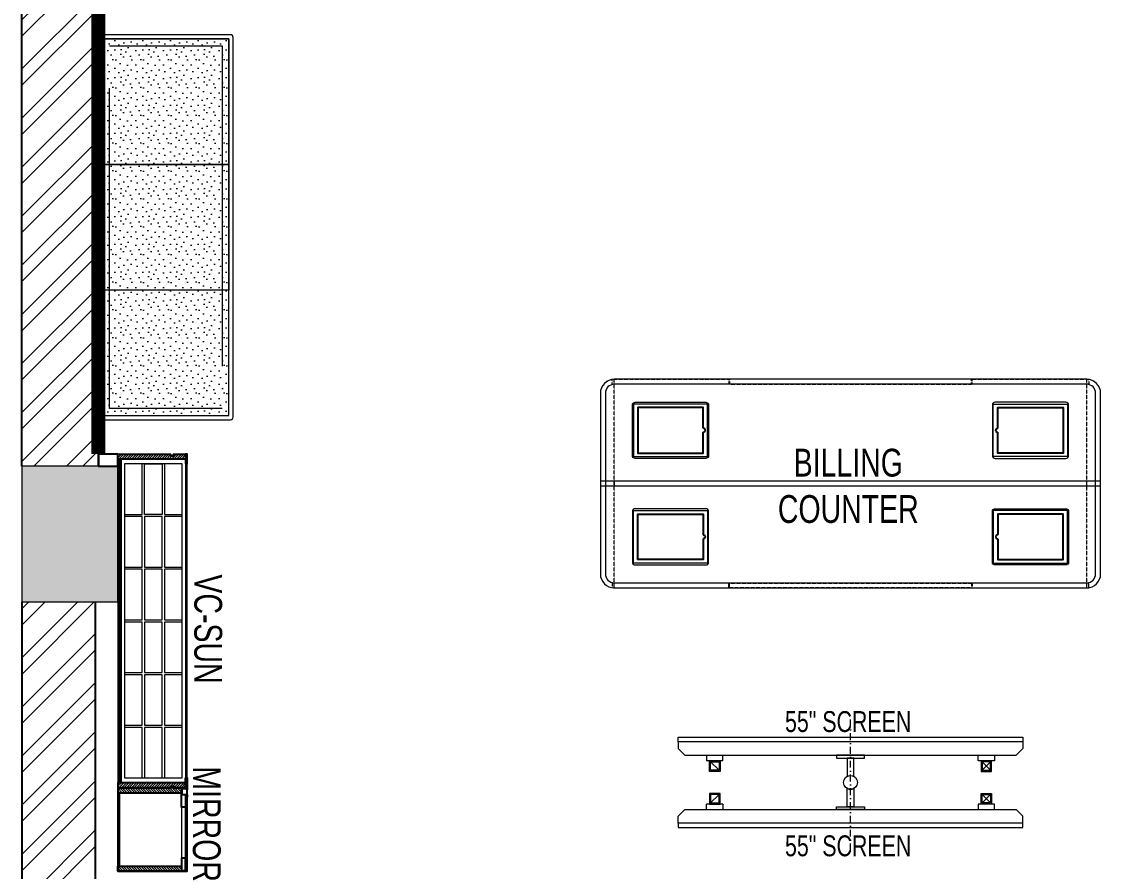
# Model space of a CAD drawing. Header units: feet. Extents: x 3163340 to 3169606, y -5539336 to -5517086.
# Drawn here: x 3163340 to 3167283, y -5528161 to -5525106 of the extents above; entities that cross this region are included whole.
import ezdxf

# ---------------------------------------------------------------- set-up
doc = ezdxf.new("R2010")
doc.units = ezdxf.units.FT
doc.header["$LTSCALE"] = 33
doc.header["$MEASUREMENT"] = 0
for name, pattern in [('ACAD_ISO03W100', [30, 12, -18]), ('DASHDOT2', [0.5, 0.25, -0.125, 0, -0.125]), ('HIDDEN2', [4.7625, 3.175, -1.5875]), ('HIDDENX2', [0.75, 0.5, -0.25])]:
    doc.linetypes.add(name, pattern=pattern)
for name, color, linetype, lineweight in [('A-COL', 243, 'Continuous', 9), ('column hatch', 5, 'Continuous', 0), ('LENS-HATCH', 251, 'Continuous', 5), ('LENS-PARTITION', 21, 'Continuous', 25), ('LENS-TEXT', 31, 'Continuous', 5), ('LENS_DIMENSION', 193, 'Continuous', 0), ('LENS_TEXT', 31, 'Continuous', 5), ('LK-EQPMT', 3, 'Continuous', 18), ('LK-FF&E FLOOR', 1, 'Continuous', 9), ('LK-FF&E WALL', 1, 'Continuous', 9), ('LK-IT', 3, 'Continuous', 18), ('LK-MIRROR', 133, 'Continuous', 13), ('LN-ELEVATION-1', 81, 'Continuous', 25), ('LN-ELEVATION-2', 103, 'Continuous', 20), ('LN-ELEVATION-3', 125, 'Continuous', 18), ('LN-ELEVATION-4', 145, 'Continuous', 13), ('LN-ELEVATION-5', 167, 'Continuous', 5), ('LN-HATCH', 251, 'Continuous', 0), ('PLANO-TXT', 252, 'Continuous', 5)]:
    doc.layers.add(name, color=color, linetype=linetype, lineweight=lineweight)
doc.layers.add('A-WALL', color=1, linetype='Continuous')
doc.styles.add('LK TXT', font='GILC____.TTF', dxfattribs={"height": 100})
pattern_1 = [(45, (7858054.0837, 3504049.203), (-4.4901280605, 4.4901280605), [])]

# ---------------------------------------------------------------- blocks, each defined once
blk = doc.blocks.new('A$Cd4c29eb0')
at = {"layer": 'column hatch'}
h = blk.add_hatch(color=8, dxfattribs=at)
h.dxf.hatch_style = 1
h.paths.add_polyline_path([(6266, 600), (6266, 891), (6036, 891), (6036, 961), (5563, 961), (5563, 871), (5330, 871), (5330, 600)])
h.paths.add_polyline_path([(496, 600), (496, 928), (0, 928), (0, 600)])
h.paths.add_polyline_path([(230, 3489), (310, 3489), (310, 3975), (250, 3975), (0, 3975), (0, 3489)])
h.paths.add_polyline_path([(310, 6132), (310, 6618), (0, 6618), (0, 6132)])
h.paths.add_polyline_path([(345, 12143), (345, 12632), (0, 12632), (0, 12143)])
h.paths.add_polyline_path([(355, 18576), (355, 18965), (0, 18965), (0, 18576)])
h.paths.add_polyline_path([(5965, 18615), (5965, 19098), (5617, 19098), (5617, 18615)])
h.paths.add_polyline_path([(5865.4, 21921), (5854.2, 22250.6), (5467.9, 22028.9), (5467.9, 21664.7)])
h.paths.add_polyline_path([(5983, 12214), (5983, 12705), (5653, 12705), (5653, 12214)])
h.paths.add_polyline_path([(6014, 6150), (6014, 6635), (5674, 6635), (5674, 6150)])
at = {"layer": 'LN-HATCH'}
h = blk.add_hatch(dxfattribs=at)
h.set_pattern_fill('ANSI32', color=256, scale=333, angle=180)
h.set_pattern_definition([(225, (-9279711.25, 5293179.77), (88.2999593, -88.2999593), []), (225, (-9279770.12, 5293179.77), (88.2999593, -88.2999593), [])])
h.paths.add_polyline_path([(275, 12632), (275, 18576), (0, 18576), (0, 12632)])
h.paths.add_polyline_path([(265, 6618), (265, 12143), (0, 12143), (0, 6618)])
h.paths.add_polyline_path([(250, 3975), (250, 6132), (0, 6132), (0, 3975)])
h.paths.add_polyline_path([(230, 928), (230, 3489), (0, 3489), (0, 928)])
h.paths.add_polyline_path([(5467.9, 21764.7), (5467.9, 22028.9), (45, 18965), (355, 18965), (355, 18876)])
at = {"layer": 'A-COL'}
blk.add_lwpolyline([(345, 12143), (345, 12632), (0, 12632), (0, 12143)], close=True, dxfattribs=at)
at = {"layer": 'A-WALL'}
for p, q in [((0, 12632), (0, 18576)), ((275, 12632), (275, 18576)), ((0, 12143), (0, 6618)), ((265, 6618), (265, 12143))]:
    blk.add_line(p, q, dxfattribs=at)
blk = doc.blocks.new('3 seater Bench 1385')
at = {"layer": 'LENS-HATCH', "lineweight": 0}
h = blk.add_hatch(dxfattribs=at)
h.set_pattern_fill('STIP1', color=177, scale=100, angle=270, pattern_type=2)
h.set_pattern_definition([(270, (6617025.25, -170439.11), (100, -2e-13), [0, -100]), (270, (6617009.25, -170451.11), (100, -2e-13), [0, -100]), (270, (6616985.25, -170446.11), (100, -2e-13), [0, -100]), (270, (6616962.25, -170481.11), (100, -2e-13), [0, -100]), (270, (6616998.25, -170478.11), (100, -2e-13), [0, -100]), (270, (6617022.25, -170505.11), (100, -2e-13), [0, -100]), (270, (6617029.25, -170470.11), (100, -2e-13), [0, -100]), (270, (6616988.25, -170512.11), (100, -2e-13), [0, -100]), (270, (6616956.25, -170507.11), (100, -2e-13), [0, -100]), (270, (6616941.25, -170433.11), (100, -2e-13), [0, -100]), (270, (6616961.25, -170451.11), (100, -2e-13), [0, -100]), (270, (6616942.25, -170465.11), (100, -2e-13), [0, -100]), (270, (6617006.25, -170526.11), (100, -2e-13), [0, -100]), (270, (6616981.25, -170494.11), (100, -2e-13), [0, -100]), (270, (6617014.25, -170486.11), (100, -2e-13), [0, -100]), (270, (6617005.25, -170503.11), (100, -2e-13), [0, -100]), (270, (6616978.25, -170467.11), (100, -2e-13), [0, -100]), (270, (6617032.25, -170495.11), (100, -2e-13), [0, -100]), (270, (6616973.25, -170526.11), (100, -2e-13), [0, -100]), (270, (6616943.25, -170523.11), (100, -2e-13), [0, -100])])
h.paths.add_polyline_path([(677.5, 227.5), (225.8, 227.5), (225.8, -227.5), (677.5, -227.5)])
h.paths.add_polyline_path([(-225.8, 227.5), (225.8, 227.5), (225.8, -227.5), (-225.8, -227.5)])
h.paths.add_polyline_path([(-677.5, 227.5), (-225.8, 227.5), (-225.8, -227.5), (-677.5, -227.5)])
at = {"layer": 'LN-ELEVATION-2', "ltscale": 0.5}
for points in [[(-677.5, 227.5), (-225.8, 227.5), (-225.8, -227.5), (-677.5, -227.5)], [(-225.8, 227.5), (225.8, 227.5), (225.8, -227.5), (-225.8, -227.5)], [(677.5, 227.5), (225.8, 227.5), (225.8, -227.5), (677.5, -227.5)]]:
    blk.add_lwpolyline(points, close=True, dxfattribs=at)
at = {"layer": 'LN-ELEVATION-5', "ltscale": 0.5}
blk.add_lwpolyline([(682.5, 242.5), (-682.5, 242.5, 0.414214), (-692.5, 232.5), (-692.5, -232.5, 0.414214), (-682.5, -242.5), (682.5, -242.5, 0.414214), (692.5, -232.5), (692.5, 232.5, 0.414214)], format="xyb", close=True, dxfattribs=at)
blk.add_lwpolyline([(677.5, 227.5), (-677.5, 227.5), (-677.5, -227.5), (677.5, -227.5)], close=True, dxfattribs=at)
at = {"layer": 'LN-ELEVATION-5', "linetype": 'HIDDEN2', "ltscale": 11}
blk.add_lwpolyline([(-652.5, 202.5), (652.5, 202.5), (652.5, -202.5), (-652.5, -202.5)], close=True, dxfattribs=at)
blk = doc.blocks.new('VC HD 1200')
at = {"layer": 'LN-HATCH', "ltscale": 0.5}
h = blk.add_hatch(dxfattribs=at)
h.set_pattern_fill('ANSI31', color=256, scale=2)
h.set_pattern_definition([(45, (3760859.753, 1795248.936), (-4.490128061, 4.490128061), [])])
h.paths.add_polyline_path([(-1200, 250), (-1200, 60), (-1194, 60), (-1194, 50), (-1200, 50), (-1200, 6), (-1182, 6), (-1182, 250)])
h = blk.add_hatch(dxfattribs=at)
h.set_pattern_fill('ANSI31', color=256, scale=2)
h.set_pattern_definition(pattern_1)
h.paths.add_polyline_path([(0, 250), (0, 60), (-6, 60), (-6, 50), (0, 50), (0, 6), (-18, 6), (-18, 250)])
h = blk.add_hatch(dxfattribs=at)
h.set_pattern_fill('ANSI31', color=256, scale=2)
h.set_pattern_definition([(45, (7858047.0837, 3504049.203), (-4.4901280605, 4.4901280605), [])])
h.paths.add_polyline_path([(-1165, 6), (-1165, 0), (-1200, 0), (-1200, 6)])
h = blk.add_hatch(dxfattribs=at)
h.set_pattern_fill('ANSI31', color=256, scale=2)
h.set_pattern_definition(pattern_1)
h.paths.add_polyline_path([(-28, 6), (-28, 0), (0, 0), (0, 6)])
at = {"layer": 'LN-ELEVATION-1', "ltscale": 0.5}
for points in [[(-1200, 250), (-1200, 60), (-1194, 60), (-1194, 50), (-1200, 50), (-1200, 6), (-1182, 6), (-1182, 250)], [(-18, 238), (-1182, 238), (-1182, 244), (-18, 244)], [(0, 250), (0, 60), (-6, 60), (-6, 50), (0, 50), (0, 6), (-18, 6), (-18, 250)], [(-1165, 6), (-1165, 0), (-1200, 0), (-1200, 6)], [(-35, 6), (-35, 0), (0, 0), (0, 6)]]:
    blk.add_lwpolyline(points, close=True, dxfattribs=at)
at = {"layer": 'LN-ELEVATION-3', "ltscale": 0.5}
for p, q in [((-1182, 250), (-18, 250)), ((-1165, 6), (-35, 6)), ((-35, 0), (-1165, 0))]:
    blk.add_line(p, q, dxfattribs=at)
for points in [[(-1165, 226), (-35, 226), (-35, 18), (-1165, 18)], [(-1165, 226), (-983.3, 226), (-983.3, 162), (-1165, 162)], [(-975.3, 226), (-793.7, 226), (-793.7, 162), (-975.3, 162)], [(-785.7, 226), (-604, 226), (-604, 162), (-785.7, 162)], [(-596, 226), (-414.3, 226), (-414.3, 162), (-596, 162)], [(-406.3, 226), (-224.7, 226), (-224.7, 162), (-406.3, 162)], [(-216.7, 226), (-35, 226), (-35, 162), (-216.7, 162)], [(-1165, 90), (-983.3, 90), (-983.3, 154), (-1165, 154)], [(-975.3, 154), (-793.7, 154), (-793.7, 90), (-975.3, 90)], [(-785.7, 154), (-604, 154), (-604, 90), (-785.7, 90)], [(-596, 154), (-414.3, 154), (-414.3, 90), (-596, 90)], [(-406.3, 154), (-224.7, 154), (-224.7, 90), (-406.3, 90)], [(-216.7, 154), (-35, 154), (-35, 90), (-216.7, 90)], [(-1165, 82), (-983.3, 82), (-983.3, 18), (-1165, 18)], [(-975.3, 82), (-793.7, 82), (-793.7, 18), (-975.3, 18)], [(-785.7, 82), (-604, 82), (-604, 18), (-785.7, 18)], [(-596, 82), (-414.3, 82), (-414.3, 18), (-596, 18)], [(-406.3, 82), (-224.7, 82), (-224.7, 18), (-406.3, 18)], [(-216.7, 82), (-35, 82), (-35, 18), (-216.7, 18)]]:
    blk.add_lwpolyline(points, close=True, dxfattribs=at)
blk = doc.blocks.new('MIRROR')
at = {"layer": 'LN-HATCH', "ltscale": 0.5}
h = blk.add_hatch(dxfattribs=at)
h.set_pattern_fill('ANSI31', color=256, scale=2)
h.set_pattern_definition([(45, (4060433.7416, 1708720.787), (-4.4901280605, 4.4901280605), [])])
h.paths.add_polyline_path([(212.9, 101.3), (230.9, 101.3), (230.9, -127.7), (212.9, -127.7)])
h.paths.add_polyline_path([(230.9, 95.3), (494.9, 95.3), (494.9, 101.3), (230.9, 101.3)])
h.paths.add_polyline_path([(512.9, 101.3), (494.9, 101.3), (494.9, -127.7), (512.9, -127.7)])
at = {"layer": 'Defpoints'}
blk.add_lwpolyline([(512.9, 101.3), (212.9, 101.3), (212.9, -148.7), (512.9, -148.7)], close=True, dxfattribs=at)
at = {"layer": 'LN-ELEVATION-1'}
for points in [[(212.9, 101.3), (230.9, 101.3), (230.9, -127.7), (212.9, -127.7)], [(230.9, 95.3), (494.9, 95.3), (494.9, 101.3), (230.9, 101.3)], [(512.9, 101.3), (494.9, 101.3), (494.9, -127.7), (512.9, -127.7)], [(259.9, -141.7), (259.9, -127.7), (214.9, -127.7), (214.9, -148.7), (223.9, -148.7), (223.9, -147.2), (216.4, -147.2), (216.4, -141.7)], [(442.9, -141.7), (442.9, -127.7), (487.9, -127.7), (487.9, -148.7), (478.9, -148.7), (478.9, -147.2), (486.4, -147.2), (486.4, -141.7)], [(504.9, -148.7), (504.9, -147.2), (509.4, -147.2), (509.4, -129.2), (487.9, -129.2), (487.9, -127.7), (510.9, -127.7), (510.9, -148.7)]]:
    blk.add_lwpolyline(points, close=True, dxfattribs=at)
at = {"layer": 'LN-ELEVATION-2', "color": 4, "lineweight": 0}
blk.add_lwpolyline([(216.4, -141.7), (486.4, -141.7), (486.4, -147.2), (216.4, -147.2)], close=True, dxfattribs=at)
at = {"layer": 'LN-ELEVATION-2'}
blk.add_lwpolyline([(259.9, -141.7), (442.9, -141.7), (442.9, -127.7), (259.9, -127.7)], close=True, dxfattribs=at)
at = {"layer": 'LN-ELEVATION-4', "ltscale": 0.5}
blk.add_line((478.9, -148.7), (223.9, -148.7), dxfattribs=at)
blk = doc.blocks.new('I-PAD Frame')
at = {"color": 3, "linetype": 'Continuous'}
blk.add_lwpolyline([(357868.7, -232321.1), (358122.7, -232321.1, 0.414214), (358132.7, -232311.1), (358132.7, -232129.1, 0.414214), (358122.7, -232119.1), (357868.7, -232119.1, 0.414214), (357858.7, -232129.1), (357858.7, -232311.1, 0.414214)], format="xyb", close=True, dxfattribs=at)
at = {"color": 3, "linetype": 'Continuous', "lineweight": 25}
blk.add_lwpolyline([(358113.2, -232229.7), (358113.2, -232302.1), (357878.2, -232302.1), (357878.2, -232138.1), (358113.2, -232138.1), (358113.2, -232210.6, 0.327538), (358114.6, -232212.5, -0.733799), (358114.6, -232227.8, 0.327538)], format="xyb", close=True, dxfattribs=at)
blk = doc.blocks.new('Billing Counter 1800')
at = {"color": 5, "linetype": 'HIDDENX2', "ltscale": 0.025}
for p, q in [((-850, -375), (-850, 375)), ((850, -375), (850, 375))]:
    blk.add_line(p, q, dxfattribs=at)
at = {"color": 0, "linetype": 'Continuous'}
for p, q in [((850, 375), (-850, 375)), ((900, -325), (900, 325)), ((-850, -375), (850, -375))]:
    blk.add_line(p, q, dxfattribs=at)
at = {"color": 2, "linetype": 'Continuous'}
blk.add_line((849, -375), (850, -375), dxfattribs=at)
at = {"color": 2, "linetype": 'HIDDENX2', "ltscale": 0.025}
for points in [[(-858, 375), (-437.4, 375), (-437.4, 358), (-858, 358)], [(435.3, 375), (-435.3, 375), (-435.3, 358), (435.3, 358)], [(437.3, 375), (857.9, 375), (857.9, 358), (437.3, 358)], [(-858, -375), (-437.4, -375), (-437.4, -358), (-858, -358)], [(435.3, -375), (-435.3, -375), (-435.3, -358), (435.3, -358)], [(437.3, -375), (857.9, -375), (857.9, -358), (437.3, -358)]]:
    blk.add_lwpolyline(points, close=True, dxfattribs=at)
at = {"color": 5, "linetype": 'Continuous'}
for points in [[(-780.9, 97.3), (-513.9, 97.3), (-513.9, 286.2), (-780.9, 286.2)], [(780.9, 97.3), (513.9, 97.3), (513.9, 286.2), (780.9, 286.2)], [(-780.9, -97.3), (-513.9, -97.3), (-513.9, -286.2), (-780.9, -286.2)], [(780.9, -97.3), (513.9, -97.3), (513.9, -286.2), (780.9, -286.2)]]:
    blk.add_lwpolyline(points, close=True, dxfattribs=at)
at = {"color": 5, "linetype": 'HIDDENX2', "ltscale": 0.025}
blk.add_lwpolyline([(850, 8.5), (-850, 8.5), (-850, -8.5), (850, -8.5)], close=True, dxfattribs=at)
at = {"color": 0, "linetype": 'Continuous'}
for centre, start, end in [((-850, 325), 90, 180), ((850, 325), 0, 90), ((850, -325), 270, 0)]:
    blk.add_arc(centre, 50, start, end, dxfattribs=at)
at = {"layer": 'LN-ELEVATION-2'}
blk.add_line((-900, 325), (-900, -325), dxfattribs=at)
for points in [[(850, 375), (-850, 375, 0.414214), (-900, 325), (-900, -325, 0.414214), (-850, -375), (850, -375, 0.414214), (900, -325), (900, 325, 0.414214)], [(850, 357), (-850, 357, 0.414214), (-882, 325), (-882, -325, 0.414214), (-850, -357), (850, -357, 0.414214), (882, -325), (882, 325, 0.414214)]]:
    blk.add_lwpolyline(points, format="xyb", close=True, dxfattribs=at)
blk.add_lwpolyline([(-900, -8.5), (900, -8.5), (900, 8.5), (-900, 8.5)], close=True, dxfattribs=at)
blk.add_arc((-850, -325), 50, 180, 270, dxfattribs=at)
at = {"color": 2, "linetype": 'Continuous', "xscale": -1, "rotation": 180}
blk.add_blockref('I-PAD Frame', (-358643.2, -232028.4), dxfattribs=at)
at = {"color": 2, "linetype": 'Continuous', "rotation": 180}
blk.add_blockref('I-PAD Frame', (358643.2, -232028.4), dxfattribs=at)
at = {"color": 2, "linetype": 'Continuous'}
blk.add_blockref('I-PAD Frame', (-358643.2, 232028.4), dxfattribs=at)
at = {"color": 2, "linetype": 'Continuous', "xscale": -1}
blk.add_blockref('I-PAD Frame', (358643.2, 232028.4), dxfattribs=at)
at = {"layer": 'LENS-TEXT', "color": 0, "linetype": 'Continuous', "ltscale": 3, "insert": (-7.9, -8.9), "char_height": 100, "attachment_point": 5, "style": 'LK TXT'}
blk.add_mtext_dynamic_manual_height_columns('BILLING COUNTER', width=353.056, gutter_width=0.5, heights=[0], dxfattribs=at)
blk = doc.blocks.new('55INCH')
at = {"layer": 'LK-EQPMT', "ltscale": 12}
for p, q in [((2111558.8, 1135690.5), (2111583.2, 1135690.5)), ((2111583.2, 1135690.5), (2111607.7, 1135666)), ((2111607.7, 1134473.9), (2111607.7, 1135666)), ((2111607.7, 1135587.9), (2111627.2, 1135587.9)), ((2111627.2, 1135587.9), (2111627.2, 1135529.3)), ((2111627.2, 1135529.3), (2111607.7, 1135529.3)), ((2111627.2, 1134610.6), (2111607.7, 1134610.6)), ((2111627.2, 1134610.6), (2111627.2, 1134552)), ((2111607.7, 1134552), (2111627.2, 1134552)), ((2111583.2, 1134449.5), (2111607.7, 1134473.9)), ((2111558.8, 1134449.5), (2111583.2, 1134449.5))]:
    blk.add_line(p, q, dxfattribs=at)
at = {"layer": 'LK-EQPMT'}
for p, q in [((2111661.6, 1135543.3), (2111631, 1135573.9)), ((2111661.6, 1135573.9), (2111631, 1135543.3)), ((2111661.6, 1134597.1), (2111631, 1134566.5))]:
    blk.add_line(p, q, dxfattribs=at)
at = {"layer": 'LK-EQPMT', "ltscale": 12}
blk.add_lwpolyline([(2111542.6, 1135690.5), (2111558.8, 1135690.5), (2111558.8, 1134449.5), (2111542.6, 1134449.5)], close=True, dxfattribs=at)
at = {"layer": 'LK-EQPMT'}
for points in [[(2111627.2, 1135577.7), (2111627.2, 1135539.5), (2111665.4, 1135539.5), (2111665.4, 1135577.7)], [(2111631, 1135573.9), (2111631, 1135543.3), (2111661.6, 1135543.3), (2111661.6, 1135573.9)], [(2111627.2, 1134562.7), (2111627.2, 1134600.9), (2111665.4, 1134600.9), (2111665.4, 1134562.7)], [(2111631, 1134566.5), (2111631, 1134597.1), (2111661.6, 1134597.1), (2111661.6, 1134566.5)]]:
    blk.add_lwpolyline(points, close=True, dxfattribs=at)

msp = doc.modelspace()

# ---------------------------------------------------------------- linework, layer by layer
at = {"layer": 'LENS-PARTITION'}
msp.add_lwpolyline([(3163684.5, -5526661.1), (3163614.5, -5526661.1), (3163614.5, -5526704.1), (3163684.5, -5526704.1)], close=True, dxfattribs=at)
at = {"layer": 'LK-IT', "color": 1, "linetype": 'DASHDOT2', "ltscale": 3}
msp.add_line((3166320.5, -5528086.5), (3166320.5, -5527597.5), dxfattribs=at)
at = {"layer": 'LK-IT'}
for points in [[(3166370.5, -5527744.6), (3166270.5, -5527744.6), (3166270.5, -5527754.6), (3166370.5, -5527754.6)], [(3166370.5, -5527939.5), (3166270.5, -5527939.5), (3166270.5, -5527929.5), (3166370.5, -5527929.5)]]:
    msp.add_lwpolyline(points, close=True, dxfattribs=at)
for points in [[(3166333, -5527820.4), (3166333, -5527754.6), (3166308, -5527754.6), (3166308, -5527820.4, -0.267949), (3166333, -5527820.4, 1)], [(3166333, -5527863.7), (3166333, -5527929.5), (3166308, -5527929.5), (3166308, -5527863.7, 0.267949), (3166333, -5527863.7, -1)]]:
    msp.add_lwpolyline(points, format="xyb", dxfattribs=at)
at = {"layer": 'LK-IT', "color": 1}
msp.add_circle((3166320.5, -5527842), 25, dxfattribs=at)
at = {"layer": 'LK-MIRROR', "linetype": 'ACAD_ISO03W100', "ltscale": 0.05, "const_width": 50}
msp.add_lwpolyline([(3163614.5, -5524610.1), (3163614.5, -5526661.1)], dxfattribs=at)

# ---------------------------------------------------------------- block references
at = {"layer": 'LENS_DIMENSION'}
msp.add_blockref('A$Cd4c29eb0', (3163339.5, -5539336.1), dxfattribs=at)
at = {"layer": 'LK-FF&E FLOOR', "rotation": 270}
msp.add_blockref('3 seater Bench 1385', (3163857, -5525844.9), dxfattribs=at)
at = {"layer": 'LK-FF&E FLOOR'}
msp.add_blockref('Billing Counter 1800', (3166320.5, -5526767), dxfattribs=at)
at = {"layer": 'LK-FF&E WALL', "xscale": -1, "rotation": 90}
msp.add_blockref('VC HD 1200', (3163934.5, -5527861.1), dxfattribs=at)
at = {"layer": 'LK-FF&E WALL', "rotation": 90}
msp.add_blockref('MIRROR', (3163785.9, -5528374.1), dxfattribs=at)
at = {"layer": 'LK-IT', "rotation": 270}
msp.add_blockref('55INCH', (2031250.6, -3416136.9), dxfattribs=at)
at = {"layer": 'LK-IT', "xscale": -1, "rotation": 270}
msp.add_blockref('55INCH', (2031250.6, -7639547.1), dxfattribs=at)

# ---------------------------------------------------------------- texts
at = {"layer": 'LENS-TEXT', "color": 0, "linetype": 'Continuous', "ltscale": 3, "char_height": 75, "width": 783.964, "attachment_point": 5, "style": 'LK TXT'}
for insert in [(3166312.1, -5527623.8), (3166312.1, -5528070.8)]:
    msp.add_mtext('\\pt225;55" SCREEN', dxfattribs=dict(at, insert=insert))
at = {"layer": 'LENS_TEXT', "linetype": 'Continuous', "ltscale": 3, "insert": (3164003.9, -5527992.2), "char_height": 100, "width": 324.474, "attachment_point": 5, "rotation": 270, "style": 'LK TXT'}
msp.add_mtext('{\\C7;MIRROR}', dxfattribs=at)
at = {"layer": 'PLANO-TXT', "linetype": 'Continuous', "ltscale": 3, "insert": (3164009, -5527290.2), "char_height": 100, "width": 271.785, "attachment_point": 5, "rotation": 270, "style": 'LK TXT'}
msp.add_mtext('VC-SUN', dxfattribs=at)

doc.saveas('drawing.dxf')
